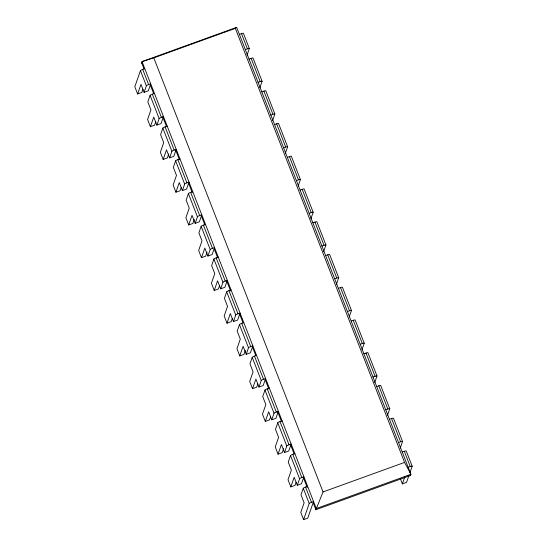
<?xml version="1.0" encoding="UTF-8"?>
<svg xmlns="http://www.w3.org/2000/svg" width="547" height="547" viewBox="0 0 547 547"><rect width="100%" height="100%" fill="white"/><g stroke="black" fill="none" stroke-linecap="round" stroke-linejoin="round"><path stroke-width="0.82" d="M144.073 69.018L141.639 62.768L142.042 61.599L236.646 27.35L410.9 474.304L410.496 475.466L315.892 509.722L313.151 502.686M144.784 68.635L142.699 69.394A2.243 0.376 -21.3 0 0 140.442 70.618L134.822 86.761L137.632 93.981L141.817 92.464L142.931 89.257M137.632 93.981L140.982 84.361L144.1 92.354L148.278 90.843L150.719 83.848L148.627 84.6A2.243 0.376 -21.3 0 0 146.37 85.824L144.1 92.354M154.439 93.387L152.346 94.146A2.243 0.376 -21.3 0 0 150.09 95.363L147.82 101.892L150.938 109.885L147.587 119.506L150.398 126.726L154.582 125.208L155.697 122.002M150.398 126.726L153.748 117.106L156.866 125.099L161.044 123.588L163.485 116.586L161.392 117.345A2.243 0.376 -21.3 0 0 159.136 118.569L156.866 125.099M167.204 126.131L165.112 126.883A2.243 0.376 -21.3 0 0 162.856 128.107L160.586 134.637L163.703 142.63L160.353 152.251L163.163 159.471L167.348 157.953L168.743 153.946M163.163 159.471L166.514 149.851L169.632 157.844L173.816 156.326L176.25 149.331L174.158 150.09A2.243 0.376 -21.3 0 0 171.902 151.314L169.632 157.844M179.97 158.876L177.878 159.628A2.243 0.376 -21.3 0 0 175.621 160.852L173.351 167.382L176.469 175.375L173.119 184.995L175.929 192.209L180.113 190.698L181.228 187.491M175.929 192.209L179.279 182.595L182.397 190.588L186.582 189.071L189.016 182.076L186.924 182.835A2.243 0.376 -21.3 0 0 184.667 184.059L182.397 190.588M192.735 191.614L190.643 192.373A2.243 0.376 -21.3 0 0 188.387 193.597L186.117 200.127L189.235 208.12L185.884 217.733L188.694 224.954L192.879 223.443L194.274 219.436M247.066 55.076L249.336 48.546L243.408 33.333A2.243 0.376 -21.3 0 0 241.48 33.627L239.388 34.379M188.694 224.954L192.045 215.34L195.163 223.333L199.347 221.815L201.781 214.821L199.689 215.58A2.243 0.376 -21.3 0 0 197.44 216.803L195.163 223.333M205.501 224.359L203.409 225.118A2.243 0.376 -21.3 0 0 201.152 226.342L198.882 232.872L202 240.865L198.65 250.478L201.46 257.699L205.645 256.187L207.04 252.181M259.832 87.821L262.102 81.291L253.056 58.085A2.243 0.376 -21.3 0 0 251.128 58.379L249.035 59.131M201.46 257.699L204.81 248.078L207.928 256.071L212.113 254.56L214.547 247.565L212.455 248.324A2.243 0.376 -21.3 0 0 210.205 249.548L207.928 256.071M218.267 257.104L216.174 257.863A2.243 0.376 -21.3 0 0 213.918 259.087L211.648 265.616L214.766 273.609L211.415 283.223L214.233 290.443L218.41 288.932L219.525 285.725M272.597 120.566L274.868 114.036L265.821 90.829A2.243 0.376 -21.3 0 0 263.893 91.123L261.801 91.875M214.233 290.443L217.576 280.823L220.694 288.816L224.879 287.305L227.313 280.31L225.22 281.069A2.243 0.376 -21.3 0 0 222.971 282.286L220.694 288.816M231.032 289.848L228.94 290.607A2.243 0.376 -21.3 0 0 226.69 291.831L224.414 298.354L227.531 306.347L224.181 315.968L226.998 323.188L231.176 321.67L232.29 318.47M285.363 153.304L287.633 146.781L278.587 123.574A2.243 0.376 -21.3 0 0 276.659 123.861L274.567 124.62M226.998 323.188L230.342 313.568L233.46 321.561L237.644 320.05L240.078 313.055L237.986 313.807A2.243 0.376 -21.3 0 0 235.736 315.031L233.46 321.561M243.798 322.593L241.706 323.352A2.243 0.376 -21.3 0 0 239.456 324.569L237.179 331.099L240.297 339.092L236.947 348.712L239.764 355.933L243.941 354.415L245.336 350.408M298.129 186.048L300.399 179.519L291.353 156.319A2.243 0.376 -21.3 0 0 289.425 156.606L287.332 157.365M239.764 355.933L243.107 346.313L246.225 354.306L250.41 352.794L252.844 345.8L250.752 346.552A2.243 0.376 -21.3 0 0 248.502 347.776L246.225 354.306M256.564 355.338L254.471 356.09A2.243 0.376 -21.3 0 0 252.222 357.314L249.945 363.844L253.063 371.837L249.712 381.457L252.529 388.678L256.707 387.16L257.828 383.953M310.894 218.793L313.164 212.263L304.118 189.064A2.243 0.376 -21.3 0 0 302.19 189.351L300.098 190.11M252.529 388.678L255.873 379.057L258.991 387.05L263.175 385.532L265.61 378.538L263.517 379.297A2.243 0.376 -21.3 0 0 261.268 380.521L258.991 387.05M269.329 388.083L267.237 388.835A2.243 0.376 -21.3 0 0 264.987 390.059L262.71 396.589L265.828 404.582L262.478 414.202L265.295 421.416L269.473 419.905L270.594 416.698M323.66 251.538L325.93 245.008L316.884 221.802A2.243 0.376 -21.3 0 0 314.956 222.096L312.863 222.855M265.295 421.416L268.645 411.802L271.756 419.795L275.941 418.277L278.375 411.282L276.283 412.041A2.243 0.376 -21.3 0 0 274.033 413.265L271.756 419.795M282.095 420.821L280.002 421.58A2.243 0.376 -21.3 0 0 277.753 422.804L275.476 429.333L278.594 437.327L275.244 446.94L278.061 454.16L282.238 452.649L283.633 448.643M336.426 284.283L338.696 277.753L329.65 254.546A2.243 0.376 -21.3 0 0 327.721 254.84L325.629 255.599M278.061 454.16L281.411 444.547L284.522 452.54L288.707 451.022L291.141 444.027L289.048 444.786A2.243 0.376 -21.3 0 0 286.799 446.01L284.522 452.54M294.86 453.566L292.768 454.325A2.243 0.376 -21.3 0 0 290.519 455.548L288.242 462.078L291.36 470.071L288.009 479.685L290.826 486.905L295.004 485.394L296.125 482.187M349.191 317.028L351.461 310.498L342.415 287.291A2.243 0.376 -21.3 0 0 340.487 287.585L338.395 288.337M290.826 486.905L294.177 477.285L297.288 485.278L301.472 483.767L303.906 476.772L301.814 477.531A2.243 0.376 -21.3 0 0 299.565 478.755L297.288 485.278M307.626 486.31L305.534 487.069A2.243 0.376 -21.3 0 0 303.284 488.293L301.007 494.823L304.125 502.816L300.775 512.43L303.592 519.65L307.77 518.139L313.561 501.524L311.469 502.283A2.243 0.376 -21.3 0 0 309.212 503.507L303.592 519.65M361.957 349.772L364.227 343.243L355.181 320.036A2.243 0.376 -21.3 0 0 353.253 320.33L351.167 321.082M315.892 509.722L323.038 491.931L153.81 57.873L142.042 61.599L316.296 508.553L410.9 474.304L404.575 462.413L235.347 28.348L236.646 27.35M374.722 382.51L376.999 375.987L367.946 352.781A2.243 0.376 -21.3 0 0 366.018 353.068L363.933 353.827M387.488 415.255L389.765 408.725L380.712 385.526A2.243 0.376 -21.3 0 0 378.784 385.813L376.698 386.572M400.254 448L402.53 441.47L393.478 418.27A2.243 0.376 -21.3 0 0 391.549 418.558L389.464 419.317M408.965 475.452L406.558 482.372L402.373 483.883L404.794 476.936M410.038 472.376L412.178 466.222L406.25 451.008A2.243 0.376 -21.3 0 0 404.315 451.302L402.23 452.061M153.81 57.873L235.347 28.348M245.316 49.592L247.408 48.84A2.243 0.376 -21.3 0 1 249.336 48.546M258.081 82.337L260.174 81.578A2.243 0.376 -21.3 0 1 262.102 81.291M270.847 115.082L272.939 114.323A2.243 0.376 -21.3 0 1 274.868 114.036M283.613 147.827L285.705 147.068A2.243 0.376 -21.3 0 1 287.633 146.781M296.378 180.572L298.471 179.813A2.243 0.376 -21.3 0 1 300.399 179.519M309.144 213.316L311.236 212.557A2.243 0.376 -21.3 0 1 313.164 212.263M321.909 246.054L324.002 245.302A2.243 0.376 -21.3 0 1 325.93 245.008M334.682 278.799L336.767 278.047A2.243 0.376 -21.3 0 1 338.696 277.753M347.448 311.544L349.533 310.785A2.243 0.376 -21.3 0 1 351.461 310.498M360.213 344.289L362.299 343.53A2.243 0.376 -21.3 0 1 364.227 343.243M372.979 377.033L375.064 376.274A2.243 0.376 -21.3 0 1 376.999 375.987M385.744 409.778L387.837 409.019A2.243 0.376 -21.3 0 1 389.765 408.725M398.51 442.523L400.602 441.764A2.243 0.376 -21.3 0 1 402.53 441.47M323.038 491.931L404.575 462.413M408.158 467.268L410.25 466.516A2.243 0.376 -21.3 0 1 412.178 466.222M408.124 475.842L410.496 475.466M141.639 62.768L142.576 64.088M241.48 33.627L247.408 48.84M251.128 58.379L260.174 81.578M263.893 91.123L272.939 114.323M276.659 123.861L285.705 147.068M289.425 156.606L298.471 179.813M302.19 189.351L311.236 212.557M314.956 222.096L324.002 245.302M327.721 254.84L336.767 278.047M340.487 287.585L349.533 310.785M353.253 320.33L362.299 343.53M366.018 353.068L375.064 376.274M378.784 385.813L387.837 409.019M391.549 418.558L400.602 441.764M404.315 451.302L410.25 466.516M400.404 478.83L402.373 483.883M150.309 85.011L153.721 93.763M162.712 116.826L166.438 126.371M175.737 150.234L179.464 159.779M188.455 182.848L192.175 192.387M201.166 215.456L204.886 225.002M214.192 248.864L217.603 257.61M226.909 281.473L230.629 291.011M239.675 314.217L243.08 322.962M252.379 346.805L255.784 355.543M265.083 379.392L268.796 388.924M277.787 411.973L281.5 421.511M290.799 445.354L294.204 454.099M303.195 477.148L307.223 487.48M142.699 69.394L148.627 84.6M152.346 94.146L161.392 117.345M165.112 126.883L174.158 150.09M177.878 159.628L186.924 182.835M190.643 192.373L199.689 215.58M203.409 225.118L212.455 248.324M216.174 257.863L225.22 281.069M228.94 290.607L237.986 313.807M241.706 323.352L250.752 346.552M254.471 356.09L263.517 379.297M267.237 388.835L276.283 412.041M280.002 421.58L289.048 444.786M292.768 454.325L301.814 477.531M305.534 487.069L311.469 502.283M140.442 70.618L146.37 85.824M150.09 95.363L159.136 118.569M162.856 128.107L171.902 151.314M175.621 160.852L184.667 184.059M188.387 193.597L197.44 216.803M201.152 226.342L210.205 249.548M213.918 259.087L222.971 282.286M226.69 291.831L235.736 315.031M239.456 324.569L248.502 347.776M252.222 357.314L261.268 380.521M264.987 390.059L274.033 413.265M277.753 422.804L286.799 446.01M290.519 455.548L299.565 478.755M303.284 488.293L309.212 503.507"/></g></svg>
